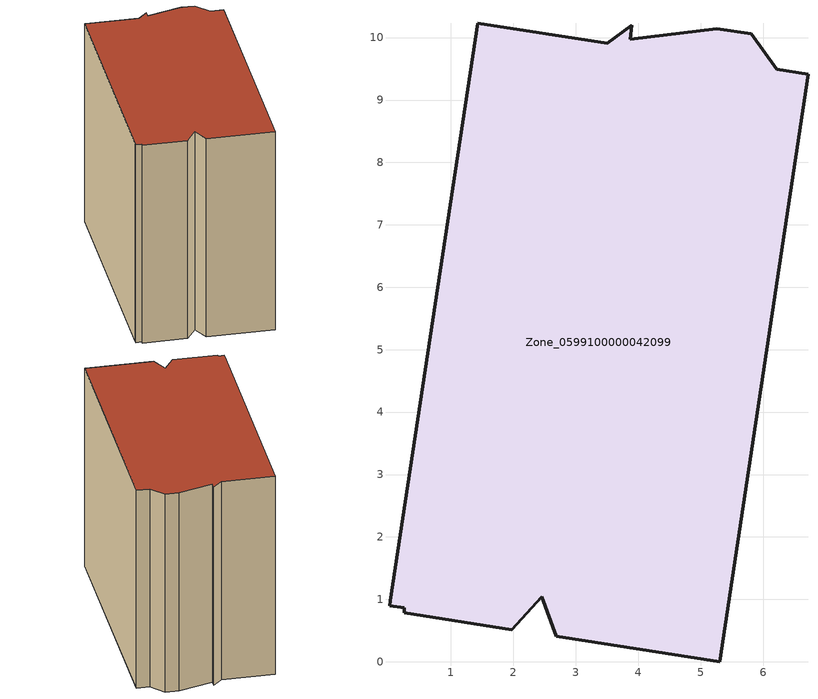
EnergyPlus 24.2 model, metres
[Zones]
Zone_0599100000042099
 floor ground (C_G): 3.5,9.91 3.9,10.2 3.88,9.97 5.26,10.14 5.81,10.06 6.22,9.49 6.72,9.41 5.31,0 2.68,0.41 2.46,1.04 1.97,0.52 0.25,0.78 0.25,0.87 0.01,0.9 0.02,0.98 1.43,10.23 z0
 wall outside (C_F): 5.31,0 6.72,9.41 6.22,9.49 5.81,10.06 5.26,10.14 3.88,9.97 3.9,10.2 3.5,9.91 1.43,10.23 0.02,0.98 0.01,0.9 0.25,0.87 0.25,0.78 1.97,0.52 2.46,1.04 2.68,0.41 5.31,0 z0:8.58
 roof outside (C_R): 0.02,0.98 0.01,0.9 0.25,0.87 0.25,0.78 1.97,0.52 2.46,1.04 2.68,0.41 5.31,0 6.72,9.41 6.22,9.49 5.81,10.06 5.26,10.14 3.88,9.97 3.9,10.2 3.5,9.91 1.43,10.23 z8.58
[BUILDING]
Pand.0599100000042099: North Axis=0; Terrain=City; Loads Convergence Tolerance Value=0.04; Temperature Convergence Tolerance Value=0.4; Solar Distribution=FullExterior; Maximum Number of Warmup Days=25; Minimum Number of Warmup Days=1
[Site:Location]
Rotterdam.The.Hague.AP_ZH_NLD Design_Conditions: Latitude=51.96; Longitude=4.45; Time Zone=1; Elevation=-4.5
[SITE:GROUNDTEMPERATURE:BUILDINGSURFACE]
18, 18, 18, 18, 18, 18, 18, 18, 18, 18, 18, 18
[MATERIAL] Thermal Absorptance=0.9; Solar Absorptance=0.7; Visible Absorptance=0.7
Name | Roughness | Thickness | Conductivity | Density | Specific Heat
G.TC.1946 | MediumSmooth | 0.15 | 1 | 540 | 1210
F.TC.1946 | Rough | 0.3 | 0.857143 | 1920 | 840
R.TC.1946 | MediumRough | 0.2 | 0.909091 | 1500 | 1000
[CONSTRUCTION]
C_G: G.TC.1946
C_F: F.TC.1946
C_R: R.TC.1946
[ZONE]
Zone_0599100000042099: Type=1; Multiplier=1; Ceiling Height=Autocalculate; Volume=Autocalculate; Floor Area=autocalculate; Part of Total Floor Area=Yes
[ZONEINFILTRATION:DESIGNFLOWRATE]
Infil_Zone_0599100000042099: Zone or ZoneList or Space or SpaceList=Zone_0599100000042099; Schedule=AlwaysOn; Design Flow Rate Calculation Method=Flow/Area; Flow Rate per Floor Area=0.003; Constant Term Coefficient=1; Temperature Term Coefficient=0; Velocity Term Coefficient=0; Velocity Squared Term Coefficient=0
[HVACTEMPLATE:ZONE:IDEALLOADSAIRSYSTEM]
Zone_0599100000042099: Maximum Heating Supply Air Temperature=50; Minimum Cooling Supply Air Temperature=13; Maximum Heating Supply Air Humidity Ratio=0.0156; Minimum Cooling Supply Air Humidity Ratio=0.0077; Heating Limit=NoLimit; Cooling Limit=NoLimit; Dehumidification Control Type=ConstantSensibleHeatRatio; Cooling Sensible Heat Ratio=0.7; Dehumidification Setpoint=60; Humidification Control Type=None; Humidification Setpoint=30; Outdoor Air Method=None; Outdoor Air Flow Rate per Person=0.00944; Outdoor Air Flow Rate per Zone Floor Area=0; Outdoor Air Flow Rate per Zone=0; Demand Controlled Ventilation Type=None; Outdoor Air Economizer Type=NoEconomizer; Heat Recovery Type=None; Sensible Heat Recovery Effectiveness=0.7; Latent Heat Recovery Effectiveness=0.65
[ZONECONTROL:THERMOSTAT]
ThermostatControl_Zone_0599100000042099: Zone or ZoneList=Zone_0599100000042099; Control Type Schedule=DualSetpointControlType; Control 1=Thermostat_Zone_0599100000042099; Temperature Difference Between Cutout And Setpoint=0
[THERMOSTATSETPOINT:DUALSETPOINT]
Thermostat_Zone_0599100000042099: Heating Setpoint Temperature Schedule=HeatingSetpoint_Zone_0599100000042099; Cooling Setpoint Temperature Schedule=CoolingSetpoint_Zone_0599100000042099
[SCHEDULE:COMPACT]
HeatingSetpoint_Zone_0599100000042099: Through: 12/31, For: AllDays, Until: 24:00, 21
CoolingSetpoint_Zone_0599100000042099: Through: 12/31, For: AllDays, Until: 24:00, 24
DualSetpointControlType: Through: 12/31, For: AllDays, Until: 24:00, 4
AlwaysOn: Through: 12/31, For: AllDays, Until: 24:00, 1
